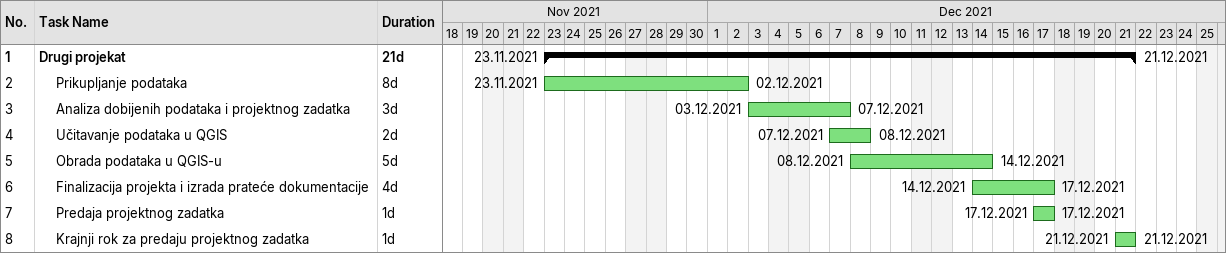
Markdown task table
| ID | Level | Task | Duration | Start | Finish |
|---|---|---|---|---|---|
| 1 | 1 | **Drugi projekat** | 21d | 2021-11-23 | 2021-12-21 |
| 2 | 2 | Prikupljanje podataka | 8d | 2021-11-23 | 2021-12-02 |
| 3 | 2 | Analiza dobijenih podataka i projektnog zadatka | 3d | 2021-12-03 | 2021-12-07 |
| 4 | 2 | Učitavanje podataka u QGIS | 2d | 2021-12-07 | 2021-12-08 |
| 5 | 2 | Obrada podataka u QGIS-u | 5d | 2021-12-08 | 2021-12-14 |
| 6 | 2 | Finalizacija projekta i izrada prateće dokumentacije | 4d | 2021-12-14 | 2021-12-17 |
| 7 | 2 | Predaja projektnog zadatka | 1d | 2021-12-17 | 2021-12-17 |
| 8 | 2 | Krajnji rok za predaju projektnog zadatka | 1d | 2021-12-21 | 2021-12-21 |
